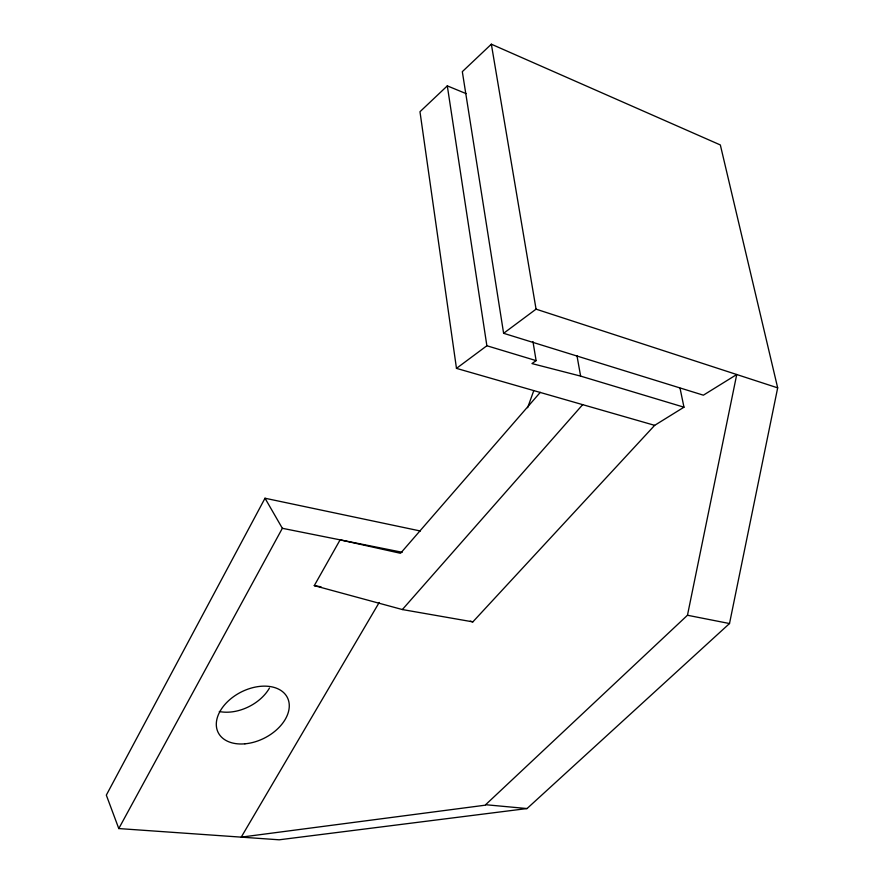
<?xml version="1.0" encoding="UTF-8"?>
<svg xmlns="http://www.w3.org/2000/svg" width="884" height="884" viewBox="0 0 884 884"><rect width="100%" height="100%" fill="white"/><g stroke="black" fill="none" stroke-linecap="round" stroke-linejoin="round"><path stroke-width="1.33" d="M379.214 602.457L241.233 837.137L485.106 805.202L687.465 615.253L736.737 374.518L703.377 395.181L503.615 333.301L462.321 71.659L491.349 44.2L720.338 144.954L777.677 387.855L729.51 623.54L527.03 808.551L279.178 839.8L118.787 828.562L106.323 795.125L265.012 498.233L420.397 531.008M527.638 407.712L533.693 390.861M118.787 828.562L282.35 528.301L265.012 498.233M680.05 388.264L683.973 407.192L654.668 425.348L472.863 621.872L402.364 609.551L314.273 585.628L340.119 539.848L400.518 553.296L540.29 392.33M402.364 609.551L582.678 404.651M466.089 93.616L447.304 85.87L419.977 111.727L456.476 368.374L654.668 425.348M456.476 368.374L486.874 345.754L536.113 360.617L532.953 341.578M503.615 333.301L536.058 309.157L777.677 387.855M536.113 360.617L531.947 363.578L580.622 376.109L683.973 407.192M485.625 804.716L527.03 808.551M314.273 585.628L321.047 586.832M687.465 615.253L729.51 623.54M282.35 528.301L402.198 552.268M470.233 621.176L472.863 621.872M576.976 355.733L580.622 376.109M491.349 44.2L536.058 309.157M447.304 85.87L486.874 345.754M269.454 688.061A37.968 25.813 -26.7 0 1 219.298 711.51M244.923 743.82A38.763 25.791 -26.9 0 0 287.565 697.94A38.763 25.791 -26.9 0 0 225.862 703.41A38.763 25.791 -26.9 0 0 244.923 743.82"/></g></svg>
